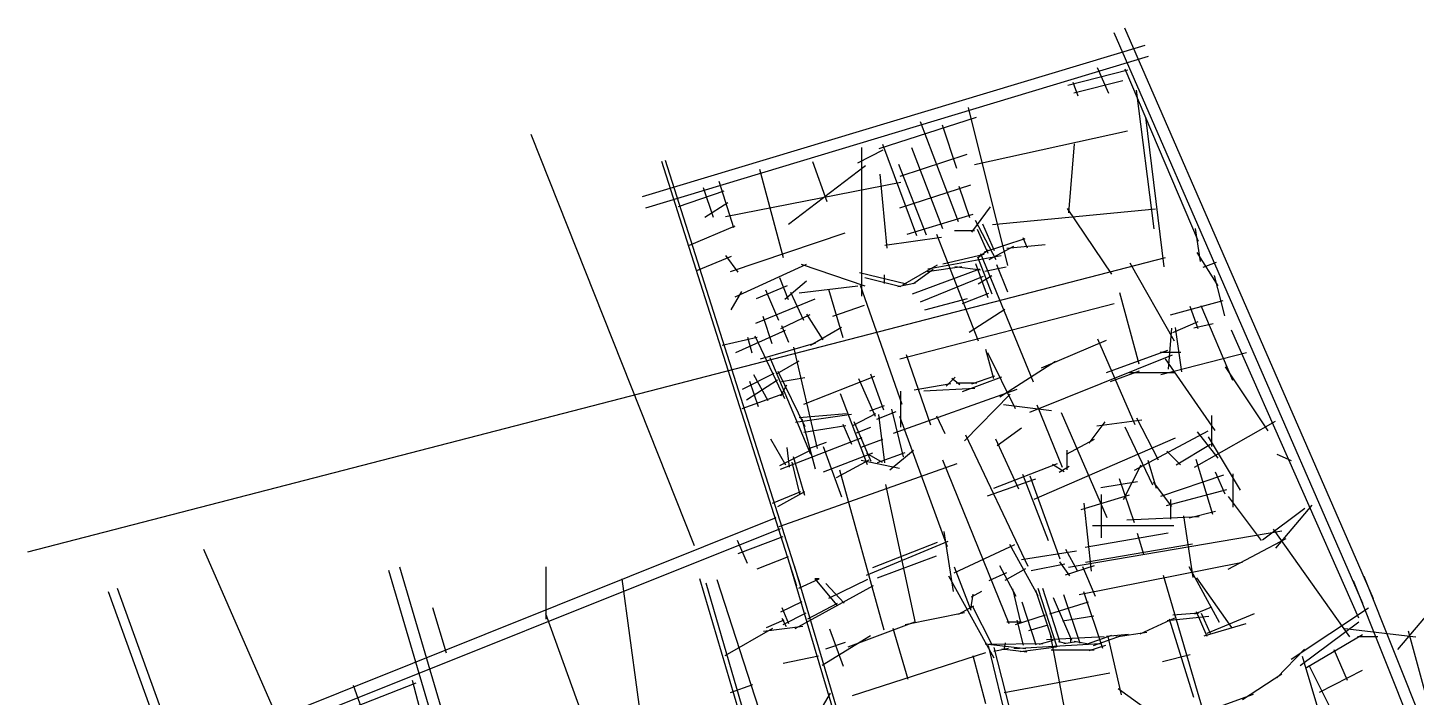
# Model space of a CAD drawing. Header units: inches. Extents: x 13527562 to 13533315, y 3640356 to 3645351.
# Drawn here: x 13527802 to 13531393, y 3643620 to 3645351 of the extents above; entities that cross this region are included whole.
import ezdxf

# ---------------------------------------------------------------- set-up
doc = ezdxf.new("R2010")
doc.units = ezdxf.units.IN
doc.header["$MEASUREMENT"] = 0

msp = doc.modelspace()

# ---------------------------------------------------------------- linework, layer by layer
for points in [[(13530610.8, 3645339.1), (13531254.2, 3643863.1)], [(13530638.3, 3645351.1), (13531281.7, 3643875.1)], [(13529392.2, 3644914.6), (13530691.8, 3645306.5)], [(13529400.9, 3644885.9), (13530700.4, 3645277.8)], [(13530492.1, 3645202.4), (13530647.2, 3645242.6)], [(13530567.5, 3645248.1), (13530597.1, 3645181.9)], [(13530639.6, 3645245.2), (13530828.9, 3644799.1)], [(13530504.8, 3645210.7), (13530517.8, 3645174.8)], [(13530507.9, 3645183), (13530634.6, 3645215)], [(13530668.7, 3645190.1), (13530714.3, 3644831.3)], [(13530004.1, 3645038.6), (13530255.4, 3645119.8)], [(13530234.2, 3645145.1), (13530336.3, 3644736.7)], [(13530692.6, 3645120.4), (13530739.9, 3644733.1)], [(13529103, 3645075.7), (13529525.7, 3644012.6)], [(13530109.8, 3645108.8), (13530208.4, 3644850)], [(13530167.2, 3645099.8), (13530203.9, 3644988.4)], [(13530250.4, 3644997.2), (13530646.1, 3645084.3)], [(13529958.9, 3644657.1), (13529958.9, 3645041.5)], [(13530012.5, 3645050.1), (13530100.7, 3644814.4)], [(13530087.9, 3645041.2), (13530167.8, 3644831.9)], [(13530508.3, 3645051.1), (13530494.1, 3644872.8)], [(13529440.8, 3645006), (13529790, 3643908.1)], [(13529450.3, 3645009), (13529799.5, 3643911.1)], [(13529831.8, 3645005.6), (13529868.8, 3644901.7)], [(13529948.5, 3645002), (13530014.2, 3645035.1)], [(13530058.2, 3644967.2), (13530231.6, 3645024.5)], [(13529695, 3644985.5), (13529755.4, 3644757)], [(13529769.7, 3644843.3), (13529968.5, 3644994.9)], [(13530006, 3644972.8), (13530024.1, 3644780.9)], [(13530053.7, 3644998.1), (13530125.9, 3644815.8)], [(13529548.6, 3644938.3), (13529574.7, 3644861)], [(13529589.2, 3644954.4), (13529627.5, 3644834.5)], [(13529606.8, 3644862.8), (13530060.1, 3644952.3)], [(13530057.6, 3644885.4), (13530241.3, 3644944.6)], [(13530210.3, 3644941.4), (13530237.4, 3644860.3)], [(13529484.9, 3644889.2), (13529603, 3644929.4)], [(13529553.3, 3644861.3), (13529613.1, 3644898.9)], [(13530076.9, 3644817.1), (13530247.1, 3644869.3)], [(13530243.4, 3644822.7), (13530291.7, 3644888.1)], [(13530297.4, 3644842.4), (13530718.3, 3644882.8)], [(13530490.1, 3644883.5), (13530605.2, 3644714.2)], [(13529513.3, 3644789), (13529631.4, 3644839.1)], [(13530198.5, 3644826.6), (13530250.7, 3644826.6)], [(13530252.7, 3644853.9), (13530305.6, 3644751.6)], [(13530257.4, 3644830.7), (13530284.7, 3644768.6)], [(13530271.1, 3644844.4), (13530301.6, 3644775.6)], [(13530820.9, 3644831.9), (13530833.8, 3644747.1)], [(13529619.8, 3644721.2), (13529916.2, 3644820.6)], [(13530018.9, 3644789.3), (13530165.2, 3644809.9)], [(13530152.4, 3644817.8), (13530260.4, 3644541.8)], [(13530276.5, 3644772.1), (13530381.4, 3644806.1)], [(13530334.4, 3644781.5), (13530433, 3644791.1)], [(13530376, 3644808.9), (13530386.9, 3644782)], [(13527802.4, 3643995.9), (13530744.4, 3644756.9)], [(13529532.2, 3644723.5), (13529622.2, 3644760.2)], [(13529607.1, 3644762), (13529638.8, 3644719.3)], [(13530130.1, 3644727.5), (13530319.8, 3644762.4)], [(13530168.4, 3644740.9), (13530275.5, 3644765.6)], [(13530258.4, 3644758.9), (13530295.6, 3644663.1)], [(13530261.3, 3644758.2), (13530285.9, 3644777.1)], [(13530265.7, 3644767.4), (13530402, 3644435.6)], [(13530288.4, 3644751.9), (13530352.6, 3644786.6)], [(13530825.2, 3644769.8), (13530879.6, 3644684.1)], [(13529631.6, 3644655), (13529816.1, 3644740.1)], [(13529802.5, 3644740), (13529967.1, 3644683.6)], [(13529953.3, 3644718.5), (13530074.7, 3644688.9)], [(13530065.6, 3644686.7), (13530155, 3644738.5)], [(13530090.7, 3644662.9), (13530264.4, 3644728.2)], [(13530092.7, 3644689.6), (13530144.1, 3644727)], [(13530128.5, 3644720.6), (13530217.8, 3644733.8)], [(13530199.8, 3644733.8), (13530266.2, 3644725.1)], [(13530253.2, 3644741.7), (13530285.5, 3644654.1)], [(13530277, 3644721.4), (13530332.5, 3644733.2)], [(13530307.8, 3644739.3), (13530336.3, 3644668.7)], [(13530652.4, 3644743), (13530767.1, 3644541.7)], [(13530841.7, 3644731.8), (13530876.1, 3644745)], [(13529687.1, 3644651.3), (13529767.2, 3644684.9)], [(13529746.2, 3644705.4), (13529769, 3644648.7)], [(13529760, 3644649.1), (13529816, 3644696.5)], [(13529797, 3644665.4), (13529948.6, 3644683.6)], [(13529954.6, 3644685.6), (13530062.3, 3644377.9)], [(13529966.8, 3644705.2), (13530060.4, 3644682.4)], [(13530018.2, 3644689.5), (13530018.2, 3644712.4)], [(13530052.6, 3644682.3), (13530098, 3644691.6)], [(13530111, 3644642.6), (13530273.9, 3644709)], [(13530260, 3644688.8), (13530295.8, 3644710.7)], [(13530870.6, 3644710.3), (13530896.8, 3644606.4)], [(13529621.2, 3644622.1), (13529648.7, 3644669.6)], [(13529684.9, 3644587.4), (13529838.4, 3644650.4)], [(13529709.9, 3644673.7), (13529743.9, 3644595.4)], [(13529775.1, 3644667.7), (13529808.1, 3644594.7)], [(13529872.8, 3644675.6), (13529910.3, 3644549.9)], [(13530122.2, 3644621.5), (13530232.5, 3644651)], [(13530219.4, 3644637.8), (13530287.9, 3644665.3)], [(13530625.3, 3644667), (13530676, 3644482.1)], [(13530757.7, 3644609.2), (13530893.9, 3644645.6)], [(13529749.7, 3644573.7), (13529825.3, 3644609.3)], [(13529816.4, 3644610.9), (13529858.4, 3644544.6)], [(13529884, 3644605.2), (13529966.5, 3644634.2)], [(13530057.2, 3644494.8), (13530611.7, 3644638.1)], [(13530236.9, 3644564.3), (13530328.7, 3644623.9)], [(13530807.6, 3644631.4), (13530827.9, 3644573.9)], [(13530835.7, 3644633.4), (13530917.9, 3644440.3)], [(13529703.2, 3644605.3), (13529726.5, 3644534.6)], [(13529751.4, 3644581.2), (13529769.7, 3644538.2)], [(13529826.6, 3644530), (13529906.5, 3644577.3)], [(13530752.3, 3644468.3), (13530760.8, 3644574.5)], [(13530763.9, 3644562.8), (13530828.7, 3644591.9)], [(13530769.2, 3644575.8), (13530785.7, 3644461.9)], [(13530817.6, 3644575.4), (13530867.5, 3644586.5)], [(13529597.9, 3644530.8), (13529688.6, 3644551.4)], [(13529633.8, 3644511.3), (13529761.9, 3644569)], [(13529663.3, 3644550.7), (13529675.2, 3644510.4)], [(13529682.5, 3644554.9), (13529759.4, 3644392.8)], [(13529697.5, 3644495.4), (13529840.6, 3644536.5)], [(13530423.8, 3644472.1), (13530592.3, 3644543.3)], [(13530568.8, 3644546.9), (13530665.1, 3644325.2)], [(13530914.6, 3644570.2), (13531243.4, 3643825.3)], [(13529782.9, 3644525.6), (13529843.8, 3644263.1)], [(13530073.6, 3644506.5), (13530137, 3644324)], [(13530279, 3644520), (13530299.5, 3644444.1)], [(13530284.2, 3644511.4), (13530356.2, 3644366.3)], [(13530393.4, 3644357.1), (13530762.7, 3644505.8)], [(13530592.3, 3644459.7), (13530750.5, 3644517.8)], [(13530730.5, 3644512.7), (13530784.6, 3644512.7)], [(13530732.6, 3644454.2), (13530953.9, 3644511.4)], [(13529721, 3644498.9), (13529826.2, 3644248.3)], [(13529740.2, 3644457.1), (13529797, 3644489.8)], [(13530315.9, 3644396.7), (13530460.1, 3644489.4)], [(13530602.4, 3644436.2), (13530677.2, 3644464.4)], [(13530743.8, 3644495.5), (13530872.5, 3644309.6)], [(13530899.2, 3644474.2), (13531009.5, 3644309.1)], [(13529650.8, 3644416.6), (13529732.6, 3644458)], [(13529660.9, 3644388.9), (13529740.8, 3644440.4)], [(13529668.9, 3644437.2), (13529691.1, 3644372.2)], [(13529679, 3644455), (13529715.8, 3644387.5)], [(13529742.3, 3644462.8), (13529811.7, 3644319.8)], [(13529751.5, 3644436.2), (13529811.7, 3644446.9)], [(13529809.5, 3644377.6), (13529993, 3644450.6)], [(13529950.3, 3644443.8), (13529993.7, 3644346.5)], [(13529981.4, 3644456.1), (13530015.1, 3644362.8)], [(13530095, 3644415), (13530189.7, 3644431.5)], [(13530177.1, 3644424.1), (13530200.2, 3644448.1)], [(13530192.3, 3644445.5), (13530212.4, 3644428.5)], [(13530202.8, 3644433), (13530256.9, 3644433)], [(13530220, 3644411), (13530321.1, 3644448.9)], [(13530244.1, 3644430.5), (13530302.8, 3644451.2)], [(13530650.6, 3644460.1), (13530766.8, 3644460.1)], [(13529650.2, 3644366.4), (13529757.2, 3644405.8)], [(13529750.1, 3644399.4), (13529765.7, 3644428.1)], [(13529902.9, 3644405.4), (13529972.7, 3644222.1)], [(13530041.3, 3644303.1), (13530360.8, 3644416.3)], [(13530059.3, 3644411.3), (13530059.3, 3644318.6)], [(13530119.5, 3644412.6), (13530251.9, 3644419.3)], [(13530224.5, 3644283.4), (13530342.7, 3644403.5)], [(13529980.3, 3644360.2), (13530017.6, 3644374.7)], [(13529998.3, 3644339.5), (13530048.1, 3644358.5)], [(13530036, 3644364.7), (13530066.4, 3644241.8)], [(13530325.5, 3644376.9), (13530449.5, 3644361.3)], [(13530411.9, 3644376.2), (13530477.7, 3644215.3)], [(13529787.7, 3644331.4), (13529932.6, 3644351.7)], [(13529797.2, 3644343.5), (13529919.2, 3644353.9)], [(13529803.8, 3644340.3), (13529839, 3644210.7)], [(13529809.6, 3644305.8), (13529917.5, 3644322.7)], [(13529910, 3644326.5), (13529932.8, 3644274.1)], [(13529937.3, 3644323.3), (13529995.5, 3644353.7)], [(13529938.5, 3644332.9), (13529982.2, 3644230.8)], [(13530002, 3644350.8), (13530017.7, 3644225.8)], [(13530056.7, 3644347.1), (13530180.3, 3644009.7)], [(13530152.3, 3644348), (13530173.5, 3644301.7)], [(13530474.3, 3644356.4), (13530592.8, 3644084.9)], [(13530547.3, 3644276.6), (13530588.3, 3644332.2)], [(13530567.3, 3644322.2), (13530683.5, 3644337.6)], [(13530669.2, 3644342.8), (13530725.4, 3644234.2)], [(13530819.2, 3644214.8), (13531028.9, 3644334)], [(13530864.6, 3644268.6), (13530864.6, 3644348.3)], [(13529723.3, 3644288.4), (13529762.2, 3644221)], [(13529749.3, 3644209.8), (13529960.5, 3644291.9)], [(13529945.8, 3644303.5), (13529982.7, 3644318.3)], [(13529957.8, 3644266.9), (13530013.3, 3644287.3)], [(13530227.2, 3644298.9), (13530388.7, 3643959.1)], [(13530304.9, 3644288.6), (13530364.5, 3644158.7)], [(13530308.8, 3644271.1), (13530371.8, 3644316.7)], [(13530404.5, 3644131.9), (13530770.4, 3644290.6)], [(13530488.9, 3644248.3), (13530561, 3644287.1)], [(13530639.7, 3644319.5), (13530710.9, 3644169.2)], [(13530664.7, 3644207.4), (13530854.5, 3644309.2)], [(13530826.4, 3644306), (13530879.9, 3644238.1)], [(13530855.1, 3644293), (13530938, 3644155.6)], [(13529747.2, 3644219.4), (13529825.2, 3644258.3)], [(13529765.6, 3644265.5), (13529771.2, 3644214.6)], [(13529822.1, 3644262.8), (13529867.6, 3644279.8)], [(13529859.3, 3644268.3), (13529907, 3644138.6)], [(13529859.9, 3644202.6), (13529987.9, 3644252)], [(13529970.9, 3644251.2), (13530012.2, 3644228.2)], [(13530000.1, 3644227.1), (13530070.9, 3644252.7)], [(13530031.9, 3644208.1), (13530092.7, 3644259.1)], [(13530489.9, 3644208.2), (13530489.9, 3644259.3)], [(13530747.6, 3644256.5), (13530783.2, 3644220.6)], [(13530772.5, 3644221), (13530860.7, 3644274.4)], [(13531032.4, 3644249), (13531069.7, 3644232)], [(13529745.8, 3644061.8), (13530205.8, 3644224.2)], [(13529778.2, 3644228.2), (13529797.9, 3644146)], [(13529781.7, 3644242.2), (13529811.1, 3644142.7)], [(13529893.4, 3644188.2), (13529978.5, 3644234.1)], [(13529957.4, 3644232.8), (13530056.3, 3644212)], [(13530167.7, 3644233.9), (13530339.8, 3643810.8)], [(13530300.2, 3644160.4), (13530465.2, 3644224.2)], [(13530452.5, 3644222.8), (13530482.1, 3644203.7)], [(13530469.8, 3644202.3), (13530495.8, 3644217.4)], [(13530635.7, 3644131.7), (13530681.9, 3644221.2)], [(13530698.7, 3644233.4), (13530720.7, 3644160.4)], [(13530822.8, 3644235.3), (13530866.5, 3644093.4)], [(13529901.3, 3644207.9), (13530015.8, 3643794.4)], [(13530284.1, 3644140.7), (13530409.5, 3644184.5)], [(13530374.9, 3644196.7), (13530441.5, 3644025.4)], [(13530393.8, 3644192.4), (13530471.4, 3643978.2)], [(13530577.4, 3644162.3), (13530672.4, 3644178)], [(13530624.3, 3644185.8), (13530663.3, 3644071.8)], [(13530732.2, 3644140.2), (13530895.1, 3644195)], [(13530873.4, 3644202.6), (13530897.7, 3644145.9)], [(13530919.2, 3644111.8), (13530919.2, 3644197.7)], [(13529728.5, 3644122.1), (13529801.4, 3644151.7)], [(13529742, 3644113.3), (13529812.1, 3644152.3)], [(13530020.2, 3644170.2), (13530097.3, 3643812.2)], [(13530526.3, 3644105.9), (13530651.4, 3644143.7)], [(13530578.1, 3644144.3), (13530578.1, 3644032.6)], [(13530712.4, 3644176.4), (13530760.3, 3644112.9)], [(13530747, 3644115.5), (13530903.4, 3644157)], [(13530533.3, 3644121.7), (13530552, 3643946)], [(13530757.3, 3644131.1), (13530757.3, 3644080.9)], [(13530906.6, 3644138.7), (13530992.1, 3644025.4)], [(13530995.7, 3644026.7), (13531105.2, 3644108.9)], [(13531029.7, 3644005.9), (13531124.1, 3644116.5)], [(13528419.3, 3643556.6), (13529737.6, 3644084.4)], [(13530644.9, 3644079), (13530831.8, 3644087.6)], [(13530791.4, 3644089.5), (13530815.3, 3643929.9)], [(13530806.1, 3644084.1), (13530874, 3644101.6)], [(13528430.5, 3643528.7), (13529748.9, 3644056.6)], [(13529639.4, 3643991.3), (13529755.8, 3644035.5)], [(13530170.9, 3644048.3), (13530195.1, 3643893.6)], [(13530493.6, 3643956.1), (13531045.4, 3644050.4)], [(13530536.4, 3644007.7), (13530751.2, 3644044.9)], [(13530555.4, 3644063.8), (13530765.8, 3644063.8)], [(13530671.1, 3644044.5), (13530687.8, 3643989.9)], [(13531023, 3644054.7), (13531220.4, 3643776.2)], [(13528257, 3644002.8), (13528835.2, 3642679.7)], [(13529636.6, 3644026.6), (13529662.9, 3643966.7)], [(13529971.4, 3643935.5), (13530182.9, 3644023.8)], [(13529987.3, 3643955.2), (13530155, 3644020.6)], [(13530197.8, 3643942.1), (13530355.2, 3644015.2)], [(13530341.5, 3644015.7), (13530414.2, 3643882.7)], [(13530371.8, 3643975.9), (13530514.8, 3643999)], [(13530485.8, 3644003), (13530515.8, 3643947.6)], [(13530537.9, 3643969.4), (13530814.5, 3644016.8)], [(13530906.8, 3643951.4), (13531056.3, 3644030.7)], [(13529688.9, 3643951.9), (13529769.6, 3643983.8)], [(13529999.8, 3643928.4), (13530152.7, 3643985.9)], [(13530397.3, 3643948), (13530484.2, 3643964.9)], [(13530470, 3643970), (13530496.5, 3643934.3)], [(13530521.2, 3643885.5), (13530943.7, 3643969.6)], [(13529334.1, 3641917.1), (13528735.7, 3643948)], [(13529362.8, 3641925.5), (13528764.5, 3643956.5)], [(13529142.5, 3643957), (13529142.5, 3643821.8)], [(13529338.9, 3643926), (13529398.2, 3643486.4)], [(13529539.4, 3643927.2), (13529651.5, 3643548)], [(13529774.2, 3643959), (13530005.9, 3643179.8)], [(13529784.2, 3643960.6), (13530015.5, 3643182.6)], [(13529796.6, 3643902.1), (13529849.2, 3643926.1)], [(13529849.2, 3643926.1), (13529838, 3643926.1)], [(13529838, 3643926.1), (13529894.3, 3643858)], [(13530183.5, 3643933.9), (13530300.2, 3643721.7)], [(13530198.3, 3643957.2), (13530240.8, 3643845.2)], [(13530288.9, 3643922), (13530334.1, 3643942.5)], [(13530315.4, 3643960.8), (13530357.5, 3643881.8)], [(13530329.6, 3643922.9), (13530383.5, 3643953.1)], [(13530485.7, 3643936.9), (13530561, 3643961)], [(13530530.3, 3643958), (13530562.8, 3643881)], [(13530738.9, 3643935.8), (13530845.6, 3643571.1)], [(13530804.5, 3643958.1), (13530883.1, 3643813.9)], [(13530824.3, 3643929.2), (13530915.5, 3643800.6)], [(13531257.3, 3643933.4), (13532192.2, 3641592)], [(13528009.9, 3643893.3), (13528713.8, 3641946)], [(13528033.4, 3643901.8), (13528737.3, 3641954.5)], [(13529826.6, 3642988.5), (13529556.4, 3643914.9)], [(13529584.4, 3643924.4), (13529702.6, 3643560)], [(13529786.9, 3643797.5), (13529989.8, 3643909.1)], [(13529866.5, 3643914.1), (13529913.4, 3643863.4)], [(13529873.6, 3643876.3), (13529974.5, 3643925.5)], [(13530242.7, 3643879.4), (13530269.3, 3643894.7)], [(13530349, 3643900.6), (13530369.3, 3643813.6)], [(13530408.1, 3643897.3), (13530449.3, 3643773.8)], [(13530414, 3643902.5), (13530463.7, 3643750.5)], [(13530426.2, 3643901.7), (13530471.1, 3643762.6)], [(13530532.4, 3643893.5), (13530581.7, 3643747)], [(13531229.5, 3643922.2), (13532164.4, 3641580.8)], [(13531345.3, 3643743.8), (13531470.2, 3643891.2)], [(13529750.2, 3643841.2), (13529804.9, 3643868)], [(13529819.5, 3643822.9), (13529896.6, 3643863.6)], [(13530209.3, 3643834.5), (13530249.1, 3643856.5)], [(13530241.1, 3643847.7), (13530246.8, 3643886.3)], [(13530244.8, 3643856.5), (13530295.4, 3643756.1)], [(13530372.9, 3643866.6), (13530409.2, 3643755.3)], [(13530445.1, 3643835.9), (13530545.8, 3643866.7)], [(13530454.3, 3643877.9), (13530501.2, 3643767.5)], [(13530480.9, 3643885.9), (13530522.9, 3643760.1)], [(13530820.6, 3643835.5), (13530864, 3643854)], [(13528848.8, 3643852), (13528884.7, 3643734.7)], [(13529140.8, 3643836.9), (13529234.7, 3643578.8)], [(13529712.6, 3643800.3), (13529758.7, 3643820)], [(13529752, 3643852), (13529769.5, 3643810.4)], [(13529752.8, 3643824.1), (13529763.9, 3643803.3)], [(13529755.7, 3643808.5), (13529815.3, 3643838.3)], [(13530071.4, 3643808.5), (13530225.1, 3643839.4)], [(13530357, 3643807.7), (13530434, 3643833.4)], [(13530359.7, 3643819.6), (13530376.3, 3643754.3)], [(13530478.1, 3643817.6), (13530559.4, 3643830.9)], [(13530678.7, 3643783.9), (13530768.6, 3643825.1)], [(13530748.7, 3643818.7), (13530856.9, 3643830.1)], [(13530754.1, 3643822.9), (13530817.2, 3643620.3)], [(13530763.4, 3643833.4), (13530830.5, 3643838.4)], [(13530823.8, 3643841.7), (13530851.5, 3643778)], [(13530836.5, 3643837.6), (13530859.7, 3643786.1)], [(13530852, 3643785.5), (13530974.4, 3643837)], [(13531069.9, 3643718.7), (13531269.1, 3643851.4)], [(13529605.9, 3643727.9), (13529728.8, 3643798.7)], [(13529704.9, 3643790.6), (13529806.9, 3643803.6)], [(13529875.8, 3643796.8), (13529911.2, 3643700.7)], [(13529923.8, 3643750.4), (13530096.2, 3643815.3)], [(13530039.3, 3643798.9), (13530078.4, 3643667.2)], [(13530334.3, 3643815.1), (13530372, 3643815.1)], [(13530390.9, 3643792.5), (13530440.9, 3643807.2)], [(13530445.7, 3643787.7), (13530524.3, 3643368.2)], [(13530591.7, 3643778.1), (13530648.9, 3643783.3)], [(13530615.9, 3643776.4), (13530695.9, 3643788.3)], [(13530844.9, 3643779.2), (13530953.2, 3643810.7)], [(13531093.1, 3643702.3), (13531244.6, 3643814.9)], [(13531109.3, 3643697.2), (13531254, 3643782.5)], [(13531208.7, 3643797.6), (13531391.5, 3643776.6)], [(13531372.4, 3643791.6), (13531494.3, 3643343.1)], [(13529856.5, 3643702.6), (13529981.5, 3643779.3)], [(13529866.5, 3643744.8), (13529916.9, 3643762.6)], [(13530278.1, 3643758.1), (13530383.3, 3643746.2)], [(13530285.6, 3643754), (13530336.9, 3643543.1)], [(13530288.3, 3643757.6), (13530427, 3643759.2)], [(13530300.6, 3643739.4), (13530338.7, 3643746.8)], [(13530360.5, 3643519.8), (13530301.7, 3643748.5)], [(13530330.2, 3643761.1), (13530326.4, 3643742.7)], [(13530352.2, 3643746.2), (13530575.9, 3643759.1)], [(13530368.5, 3643738.6), (13530462.3, 3643750.4)], [(13530417.8, 3643757.4), (13530454.6, 3643767.3)], [(13530437, 3643769.7), (13530586.3, 3643777.1)], [(13530467.7, 3643764), (13530487.2, 3643760)], [(13530481.2, 3643759.4), (13530514.6, 3643764.6)], [(13530499.2, 3643774.5), (13530499.2, 3643761.8)], [(13530508.1, 3643765.2), (13530546.7, 3643757.8)], [(13530542.7, 3643758.1), (13530605.5, 3643780.6)], [(13530547.4, 3643740.5), (13530590.3, 3643754.6)], [(13530558.5, 3643754), (13530631, 3643780.1)], [(13530595.8, 3643777.2), (13530629.9, 3643626)], [(13531241.2, 3643777.2), (13531293.7, 3643777.2)], [(13529755.6, 3643708.2), (13529847.4, 3643727.3)], [(13529935.5, 3643624.2), (13530280.1, 3643735.4)], [(13530246.7, 3643728.3), (13530279.1, 3643603.9)], [(13530321.6, 3643744.8), (13530386, 3643737.8)], [(13530448.6, 3643742.8), (13530559.7, 3643742.8)], [(13530736.9, 3643712.5), (13530808.3, 3643730.7)], [(13531032.6, 3643670.2), (13531103.9, 3643744.5)], [(13531097.6, 3643726.5), (13531142.4, 3643576.7)], [(13531180, 3643743.3), (13531214.4, 3643664.2)], [(13530326.9, 3643632.2), (13530600.2, 3643683)], [(13530943.5, 3643614.2), (13531045.8, 3643680.8)], [(13531115.5, 3643702.9), (13531192.7, 3643547.8)], [(13531142.9, 3643633.3), (13531254.3, 3643689.7)], [(13528514.6, 3643542.7), (13528807.1, 3643657)], [(13528643.5, 3643651.3), (13528681.9, 3643545.1)], [(13528796.8, 3643664.3), (13528882.3, 3643335.7)], [(13529619.5, 3643632.5), (13529677.8, 3643652.8)], [(13530622.1, 3643643), (13530837.9, 3643486.4)], [(13529833.2, 3643553.7), (13529878.6, 3643630.5)], [(13530836.8, 3643578.8), (13530972.2, 3643628)]]:
    msp.add_lwpolyline(points)

doc.saveas('drawing.dxf')
